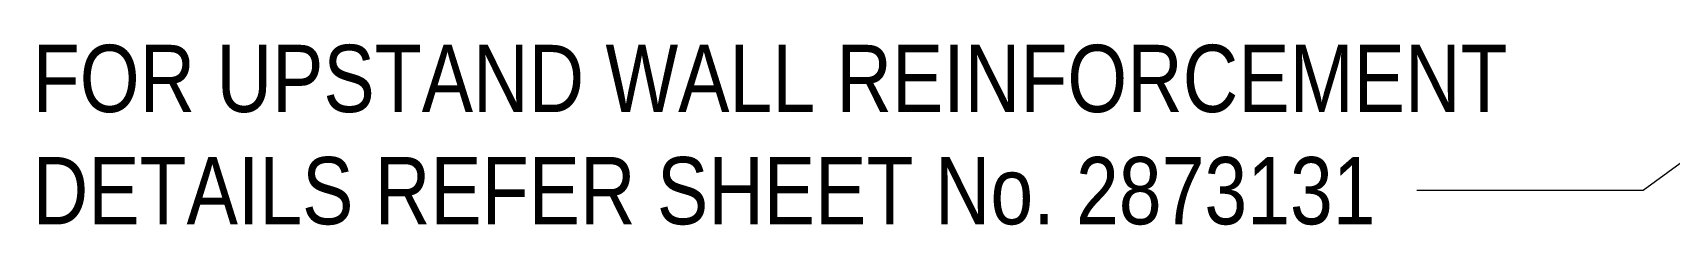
# Model space of a CAD drawing. Header units: metres. Extents: x -1213.9 to -1194, y 2.7 to 24.2.
# Drawn here: x -1197.503 to -1196.285, y 23.01 to 23.153 of the extents above; entities that cross this region are included whole.
import ezdxf

# ---------------------------------------------------------------- set-up
doc = ezdxf.new("R2010")
doc.units = ezdxf.units.M
doc.layers.add('G-ANNO-TEXT', color=7, linetype='Continuous', lineweight=9)
doc.styles.add('Arial Narrow', font='ARIALN.TTF', dxfattribs={"height": 0.05})

msp = doc.modelspace()

# ---------------------------------------------------------------- linework, layer by layer
at = {"layer": 'G-ANNO-TEXT'}
for p, q in [((-1196.1443, 23.1534), (-1196.3042, 23.036)), ((-1196.3517, 23.036), (-1196.4727, 23.036)), ((-1196.3042, 23.036), (-1196.3517, 23.036))]:
    msp.add_line(p, q, dxfattribs=at)

# ---------------------------------------------------------------- texts
at = {"layer": 'G-ANNO-TEXT', "char_height": 0.05, "attachment_point": 1, "style": 'Arial Narrow', "bg_fill": 3, "box_fill_scale": 1, "bg_fill_color": 256, "bg_fill_transparency": 0}
for s, insert in [('FOR UPSTAND WALL REINFORCEMENT ', (-1197.5028, 23.1444)), ('DETAILS REFER SHEET No. 2873131', (-1197.5028, 23.061))]:
    msp.add_mtext(s, dxfattribs=dict(at, insert=insert))

doc.saveas('drawing.dxf')
